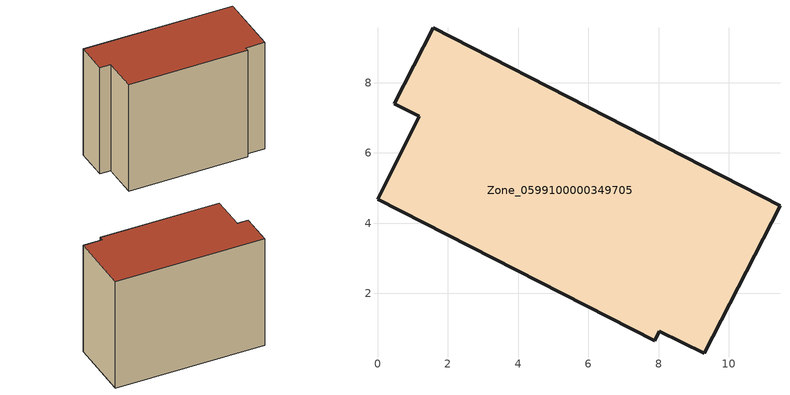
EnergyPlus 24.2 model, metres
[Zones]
Zone_0599100000349705
 floor ground (C_G): 8.02,0.92 7.89,0.65 0,4.68 1.19,7.04 0.47,7.4 1.58,9.57 11.46,4.5 9.3,0.29 z3.82
 wall outside (C_F): 11.46,4.5 1.58,9.57 0.47,7.4 1.19,7.04 0,4.68 7.89,0.65 8.02,0.92 9.3,0.29 11.46,4.5 z3.82:12.44
 roof outside (C_R): 8.02,0.92 9.3,0.29 11.46,4.5 1.58,9.57 0.47,7.4 1.19,7.04 0,4.68 7.89,0.65 z12.44
[BUILDING]
Pand.0599100000349705: North Axis=0; Terrain=City; Loads Convergence Tolerance Value=0.04; Temperature Convergence Tolerance Value=0.4; Solar Distribution=FullExterior; Maximum Number of Warmup Days=25; Minimum Number of Warmup Days=1
[Site:Location]
Rotterdam.The.Hague.AP_ZH_NLD Design_Conditions: Latitude=51.96; Longitude=4.45; Time Zone=1; Elevation=-4.5
[SITE:GROUNDTEMPERATURE:BUILDINGSURFACE]
18, 18, 18, 18, 18, 18, 18, 18, 18, 18, 18, 18
[MATERIAL] Thermal Absorptance=0.9; Solar Absorptance=0.7; Visible Absorptance=0.7
Name | Roughness | Thickness | Conductivity | Density | Specific Heat
G.TC.1992-2005 | MediumSmooth | 0.15 | 0.06 | 540 | 1210
F.TC.1992-2005 | Rough | 0.3 | 0.12 | 1920 | 840
R.TC.1992-2005 | MediumRough | 0.2 | 0.08 | 1500 | 1000
[CONSTRUCTION]
C_G: G.TC.1992-2005
C_F: F.TC.1992-2005
C_R: R.TC.1992-2005
[ZONE]
Zone_0599100000349705: Type=1; Multiplier=1; Ceiling Height=Autocalculate; Volume=Autocalculate; Floor Area=autocalculate; Part of Total Floor Area=Yes
[ZONEINFILTRATION:DESIGNFLOWRATE]
Infil_Zone_0599100000349705: Zone or ZoneList or Space or SpaceList=Zone_0599100000349705; Schedule=AlwaysOn; Design Flow Rate Calculation Method=Flow/Area; Flow Rate per Floor Area=0.0015; Constant Term Coefficient=1; Temperature Term Coefficient=0; Velocity Term Coefficient=0; Velocity Squared Term Coefficient=0
[HVACTEMPLATE:ZONE:IDEALLOADSAIRSYSTEM]
Zone_0599100000349705: Maximum Heating Supply Air Temperature=50; Minimum Cooling Supply Air Temperature=13; Maximum Heating Supply Air Humidity Ratio=0.0156; Minimum Cooling Supply Air Humidity Ratio=0.0077; Heating Limit=NoLimit; Cooling Limit=NoLimit; Dehumidification Control Type=ConstantSensibleHeatRatio; Cooling Sensible Heat Ratio=0.7; Dehumidification Setpoint=60; Humidification Control Type=None; Humidification Setpoint=30; Outdoor Air Method=None; Outdoor Air Flow Rate per Person=0.00944; Outdoor Air Flow Rate per Zone Floor Area=0; Outdoor Air Flow Rate per Zone=0; Demand Controlled Ventilation Type=None; Outdoor Air Economizer Type=NoEconomizer; Heat Recovery Type=None; Sensible Heat Recovery Effectiveness=0.7; Latent Heat Recovery Effectiveness=0.65
[ZONECONTROL:THERMOSTAT]
ThermostatControl_Zone_0599100000349705: Zone or ZoneList=Zone_0599100000349705; Control Type Schedule=DualSetpointControlType; Control 1=Thermostat_Zone_0599100000349705; Temperature Difference Between Cutout And Setpoint=0
[THERMOSTATSETPOINT:DUALSETPOINT]
Thermostat_Zone_0599100000349705: Heating Setpoint Temperature Schedule=HeatingSetpoint_Zone_0599100000349705; Cooling Setpoint Temperature Schedule=CoolingSetpoint_Zone_0599100000349705
[SCHEDULE:COMPACT]
HeatingSetpoint_Zone_0599100000349705: Through: 12/31, For: AllDays, Until: 24:00, 21
CoolingSetpoint_Zone_0599100000349705: Through: 12/31, For: AllDays, Until: 24:00, 24
DualSetpointControlType: Through: 12/31, For: AllDays, Until: 24:00, 4
AlwaysOn: Through: 12/31, For: AllDays, Until: 24:00, 1
